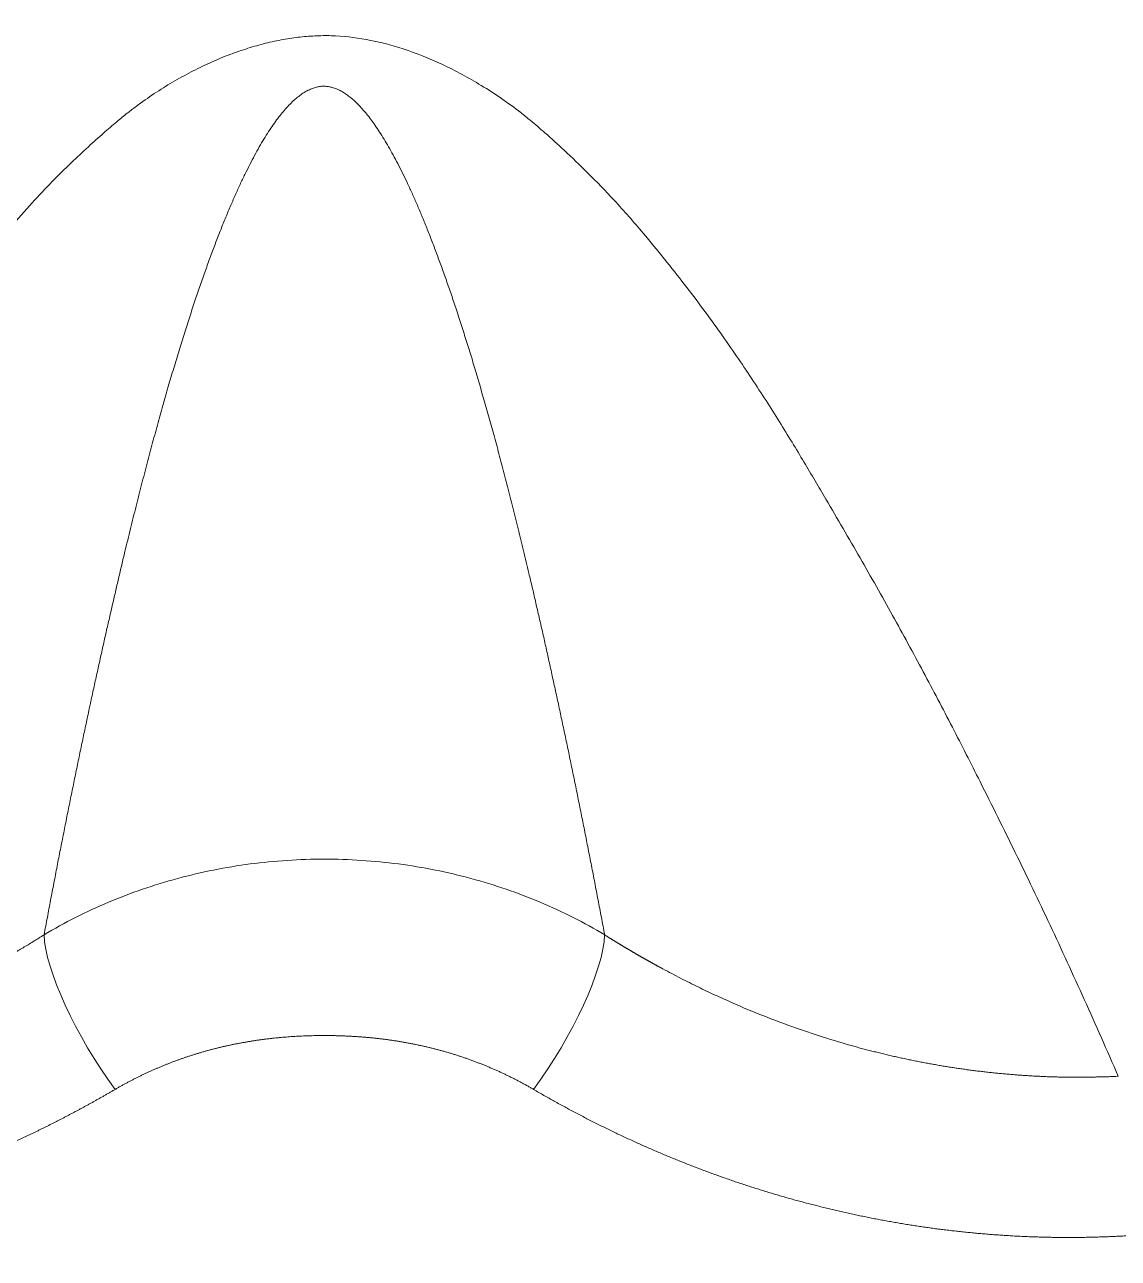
# Model space of a CAD drawing. Header units: millimetres. Extents: x 17284 to 19660, y -6011 to -2651.
# Drawn here: x 18047.9 to 18059.82, y -3508.15 to -3494.7 of the extents above; entities that cross this region are included whole.
import ezdxf

# ---------------------------------------------------------------- set-up
doc = ezdxf.new("R2010")
doc.units = ezdxf.units.MM

msp = doc.modelspace()

# ---------------------------------------------------------------- linework, layer by layer
at = {"linetype": 'Continuous', "lineweight": 13}
for centre, major_axis, ratio, start_param, end_param in [((18051.164, -3491.705, 0), (-57.254, 0), 0.422618, 0.000073, 3.141541), ((18048.942, -3505.681, 0), (0.761, -1.27), 0.26739, 3.584872, 5.061118), ((18053.386, -3505.681, 0), (-0.761, -1.27), 0.267389, 1.222067, 2.698313)]:
    msp.add_ellipse(centre, major_axis=major_axis, ratio=ratio, start_param=start_param, end_param=end_param, dxfattribs=at)
at = {"linetype": 'Continuous', "lineweight": 18}
for points, knots in [([(17993.934, -3491.62, 0), (17993.921, -3491.943, 0), (17993.926, -3492.784, 0), (17994.123, -3494.141, 0), (17994.526, -3495.678, 0), (17995.127, -3497.194, 0), (17995.921, -3498.688, 0), (17996.91, -3500.157, 0), (17998.094, -3501.598, 0), (17999.472, -3503.003, 0), (18001.039, -3504.366, 0), (18002.786, -3505.68, 0), (18004.704, -3506.938, 0), (18006.784, -3508.137, 0), (18009.016, -3509.271, 0), (18011.39, -3510.34, 0), (18013.898, -3511.34, 0), (18016.531, -3512.269, 0), (18019.28, -3513.126, 0), (18022.136, -3513.908, 0), (18025.089, -3514.614, 0), (18028.129, -3515.242, 0), (18031.246, -3515.79, 0), (18034.43, -3516.257, 0), (18037.67, -3516.642, 0), (18040.956, -3516.943, 0), (18044.276, -3517.16, 0), (18047.619, -3517.293, 0), (18050.974, -3517.34, 0), (18054.329, -3517.303, 0), (18057.674, -3517.18, 0), (18060.996, -3516.972, 0), (18064.284, -3516.68, 0), (18067.529, -3516.305, 0), (18070.717, -3515.848, 0), (18073.84, -3515.31, 0), (18076.886, -3514.692, 0), (18079.846, -3513.996, 0), (18082.709, -3513.224, 0), (18085.467, -3512.378, 0), (18088.109, -3511.459, 0), (18090.629, -3510.47, 0), (18093.016, -3509.412, 0), (18095.264, -3508.287, 0), (18097.364, -3507.096, 0), (18099.309, -3505.842, 0), (18101.09, -3504.526, 0), (18102.698, -3503.151, 0), (18104.124, -3501.721, 0), (18105.358, -3500.24, 0), (18106.391, -3498.718, 0), (18107.217, -3497.165, 0), (18107.832, -3495.592, 0), (18108.235, -3494.011, 0), (18108.395, -3492.711, 0), (18108.418, -3491.945, 0), (18108.418, -3491.705, 0)], [0, 0, 0, 0, 0.010809, 0.028256, 0.045745, 0.063412, 0.081356, 0.099627, 0.118222, 0.137091, 0.15616, 0.175349, 0.194596, 0.213851, 0.233083, 0.252282, 0.271444, 0.290568, 0.309658, 0.328716, 0.347746, 0.366753, 0.385739, 0.404708, 0.423664, 0.442608, 0.461544, 0.480475, 0.499402, 0.518328, 0.537255, 0.556185, 0.57512, 0.594063, 0.613017, 0.631983, 0.650966, 0.669968, 0.688993, 0.708045, 0.727129, 0.746247, 0.765406, 0.784606, 0.803851, 0.823136, 0.842454, 0.861777, 0.881057, 0.900228, 0.919205, 0.937901, 0.956254, 0.974254, 0.991954, 1, 1, 1, 1]), ([(18054.22, -3504.621, 0), (18054.214, -3504.589, 0), (18054.202, -3504.525, 0), (18054.184, -3504.429, 0), (18054.166, -3504.334, 0), (18054.148, -3504.24, 0), (18054.13, -3504.146, 0), (18054.112, -3504.052, 0), (18054.094, -3503.959, 0), (18054.076, -3503.866, 0), (18054.058, -3503.774, 0), (18054.04, -3503.682, 0), (18054.022, -3503.591, 0), (18054.004, -3503.5, 0), (18053.986, -3503.41, 0), (18053.968, -3503.32, 0), (18053.95, -3503.23, 0), (18053.932, -3503.141, 0), (18053.914, -3503.053, 0), (18053.896, -3502.965, 0), (18053.878, -3502.877, 0), (18053.86, -3502.79, 0), (18053.842, -3502.703, 0), (18053.824, -3502.616, 0), (18053.806, -3502.531, 0), (18053.788, -3502.445, 0), (18053.77, -3502.36, 0), (18053.752, -3502.276, 0), (18053.734, -3502.192, 0), (18053.716, -3502.108, 0), (18053.698, -3502.025, 0), (18053.68, -3501.942, 0), (18053.662, -3501.86, 0), (18053.644, -3501.778, 0), (18053.626, -3501.697, 0), (18053.608, -3501.616, 0), (18053.591, -3501.535, 0), (18053.573, -3501.455, 0), (18053.555, -3501.375, 0), (18053.537, -3501.296, 0), (18053.519, -3501.218, 0), (18053.501, -3501.139, 0), (18053.483, -3501.062, 0), (18053.465, -3500.984, 0), (18053.448, -3500.907, 0), (18053.43, -3500.831, 0), (18053.412, -3500.755, 0), (18053.381, -3500.623, 0), (18053.336, -3500.436, 0), (18053.278, -3500.197, 0), (18053.22, -3499.964, 0), (18053.162, -3499.737, 0), (18053.104, -3499.515, 0), (18053.047, -3499.3, 0), (18052.99, -3499.091, 0), (18052.933, -3498.887, 0), (18052.876, -3498.689, 0), (18052.82, -3498.497, 0), (18052.764, -3498.311, 0), (18052.708, -3498.131, 0), (18052.653, -3497.957, 0), (18052.597, -3497.788, 0), (18052.543, -3497.625, 0), (18052.488, -3497.468, 0), (18052.434, -3497.317, 0), (18052.38, -3497.172, 0), (18052.327, -3497.032, 0), (18052.274, -3496.898, 0), (18052.222, -3496.77, 0), (18052.169, -3496.647, 0), (18052.118, -3496.53, 0), (18052.066, -3496.419, 0), (18052.016, -3496.314, 0), (18051.965, -3496.214, 0), (18051.915, -3496.12, 0), (18051.865, -3496.031, 0), (18051.816, -3495.948, 0), (18051.768, -3495.871, 0), (18051.72, -3495.799, 0), (18051.672, -3495.733, 0), (18051.625, -3495.673, 0), (18051.578, -3495.618, 0), (18051.532, -3495.568, 0), (18051.486, -3495.524, 0), (18051.441, -3495.486, 0), (18051.396, -3495.453, 0), (18051.352, -3495.426, 0), (18051.308, -3495.404, 0), (18051.264, -3495.387, 0), (18051.221, -3495.376, 0), (18051.177, -3495.37, 0), (18051.133, -3495.37, 0), (18051.088, -3495.377, 0), (18051.043, -3495.389, 0), (18050.998, -3495.408, 0), (18050.952, -3495.432, 0), (18050.906, -3495.463, 0), (18050.859, -3495.5, 0), (18050.812, -3495.542, 0), (18050.764, -3495.591, 0), (18050.716, -3495.645, 0), (18050.667, -3495.706, 0), (18050.618, -3495.773, 0), (18050.568, -3495.846, 0), (18050.517, -3495.926, 0), (18050.466, -3496.011, 0), (18050.415, -3496.103, 0), (18050.363, -3496.2, 0), (18050.31, -3496.305, 0), (18050.257, -3496.415, 0), (18050.204, -3496.531, 0), (18050.15, -3496.654, 0), (18050.095, -3496.783, 0), (18050.04, -3496.918, 0), (18049.985, -3497.06, 0), (18049.929, -3497.208, 0), (18049.873, -3497.362, 0), (18049.817, -3497.523, 0), (18049.76, -3497.69, 0), (18049.702, -3497.863, 0), (18049.645, -3498.043, 0), (18049.587, -3498.229, 0), (18049.528, -3498.422, 0), (18049.469, -3498.621, 0), (18049.41, -3498.826, 0), (18049.351, -3499.038, 0), (18049.291, -3499.256, 0), (18049.231, -3499.481, 0), (18049.171, -3499.713, 0), (18049.111, -3499.95, 0), (18049.05, -3500.195, 0), (18048.998, -3500.408, 0), (18048.955, -3500.589, 0), (18048.92, -3500.735, 0), (18048.886, -3500.884, 0), (18048.851, -3501.034, 0), (18048.816, -3501.186, 0), (18048.781, -3501.34, 0), (18048.746, -3501.496, 0), (18048.711, -3501.653, 0), (18048.676, -3501.813, 0), (18048.64, -3501.974, 0), (18048.605, -3502.137, 0), (18048.57, -3502.303, 0), (18048.534, -3502.47, 0), (18048.499, -3502.639, 0), (18048.464, -3502.809, 0), (18048.428, -3502.982, 0), (18048.393, -3503.156, 0), (18048.357, -3503.333, 0), (18048.322, -3503.511, 0), (18048.286, -3503.691, 0), (18048.25, -3503.874, 0), (18048.215, -3504.058, 0), (18048.179, -3504.244, 0), (18048.144, -3504.431, 0), (18048.12, -3504.557, 0), (18048.108, -3504.621, 0)], [0, 0, 0, 0, 0.004967, 0.009912, 0.014835, 0.019738, 0.024618, 0.029477, 0.034315, 0.039131, 0.043925, 0.048698, 0.05345, 0.05818, 0.062889, 0.067576, 0.072241, 0.076885, 0.081508, 0.086109, 0.090688, 0.095246, 0.099783, 0.104298, 0.108791, 0.113263, 0.117713, 0.122142, 0.12655, 0.130936, 0.1353, 0.139643, 0.143965, 0.148265, 0.152543, 0.1568, 0.161036, 0.165249, 0.169442, 0.173613, 0.177762, 0.18189, 0.185997, 0.190082, 0.194145, 0.198187, 0.202208, 0.206207, 0.219184, 0.231863, 0.244245, 0.256328, 0.268114, 0.279602, 0.290792, 0.301685, 0.312281, 0.322579, 0.332581, 0.342285, 0.351692, 0.360803, 0.369617, 0.378134, 0.386356, 0.394281, 0.401911, 0.409246, 0.416286, 0.42303, 0.429481, 0.435638, 0.441502, 0.447073, 0.452353, 0.457341, 0.46204, 0.46645, 0.470573, 0.474411, 0.477967, 0.481242, 0.484241, 0.486969, 0.489432, 0.491639, 0.493602, 0.495339, 0.496875, 0.498247, 0.499504, 0.500713, 0.502026, 0.503473, 0.50511, 0.506976, 0.509098, 0.511494, 0.514176, 0.517154, 0.520434, 0.524021, 0.527919, 0.53213, 0.536657, 0.541501, 0.546665, 0.55215, 0.557955, 0.564084, 0.570535, 0.57731, 0.584409, 0.591833, 0.599583, 0.607658, 0.616058, 0.624785, 0.633839, 0.643219, 0.652926, 0.66296, 0.673321, 0.68401, 0.695026, 0.706369, 0.718041, 0.73004, 0.742368, 0.755023, 0.768007, 0.781319, 0.788983, 0.796738, 0.804583, 0.812518, 0.820543, 0.828659, 0.836865, 0.845161, 0.853547, 0.862023, 0.87059, 0.879247, 0.887994, 0.896832, 0.905759, 0.914777, 0.923885, 0.933084, 0.942372, 0.951751, 0.96122, 0.97078, 0.98043, 0.99017, 1, 1, 1, 1]), ([(18042.508, -3506.162, 0), (18042.518, -3506.162, 0), (18042.537, -3506.163, 0), (18042.566, -3506.165, 0), (18042.595, -3506.166, 0), (18042.624, -3506.167, 0), (18042.653, -3506.168, 0), (18042.682, -3506.169, 0), (18042.711, -3506.17, 0), (18042.741, -3506.171, 0), (18042.77, -3506.171, 0), (18042.799, -3506.172, 0), (18042.829, -3506.172, 0), (18042.858, -3506.173, 0), (18042.888, -3506.173, 0), (18042.917, -3506.173, 0), (18042.947, -3506.173, 0), (18042.976, -3506.173, 0), (18043.006, -3506.173, 0), (18043.036, -3506.173, 0), (18043.065, -3506.172, 0), (18043.095, -3506.172, 0), (18043.125, -3506.171, 0), (18043.155, -3506.171, 0), (18043.185, -3506.17, 0), (18043.215, -3506.169, 0), (18043.245, -3506.168, 0), (18043.275, -3506.167, 0), (18043.305, -3506.166, 0), (18043.335, -3506.165, 0), (18043.365, -3506.163, 0), (18043.396, -3506.162, 0), (18043.426, -3506.16, 0), (18043.456, -3506.158, 0), (18043.486, -3506.157, 0), (18043.517, -3506.155, 0), (18043.547, -3506.153, 0), (18043.577, -3506.151, 0), (18043.608, -3506.148, 0), (18043.638, -3506.146, 0), (18043.669, -3506.144, 0), (18043.699, -3506.141, 0), (18043.73, -3506.138, 0), (18043.761, -3506.136, 0), (18043.791, -3506.133, 0), (18043.822, -3506.13, 0), (18043.852, -3506.127, 0), (18043.883, -3506.124, 0), (18043.914, -3506.12, 0), (18043.945, -3506.117, 0), (18043.975, -3506.113, 0), (18044.006, -3506.11, 0), (18044.037, -3506.106, 0), (18044.068, -3506.102, 0), (18044.099, -3506.098, 0), (18044.129, -3506.094, 0), (18044.16, -3506.09, 0), (18044.191, -3506.086, 0), (18044.222, -3506.081, 0), (18044.253, -3506.077, 0), (18044.284, -3506.072, 0), (18044.315, -3506.067, 0), (18044.346, -3506.063, 0), (18044.377, -3506.058, 0), (18044.408, -3506.053, 0), (18044.439, -3506.047, 0), (18044.47, -3506.042, 0), (18044.501, -3506.037, 0), (18044.532, -3506.031, 0), (18044.563, -3506.026, 0), (18044.595, -3506.02, 0), (18044.626, -3506.014, 0), (18044.657, -3506.008, 0), (18044.688, -3506.002, 0), (18044.719, -3505.996, 0), (18044.75, -3505.99, 0), (18044.781, -3505.983, 0), (18044.812, -3505.977, 0), (18044.844, -3505.97, 0), (18044.875, -3505.963, 0), (18044.906, -3505.957, 0), (18044.937, -3505.95, 0), (18044.968, -3505.943, 0), (18044.999, -3505.935, 0), (18045.03, -3505.928, 0), (18045.062, -3505.921, 0), (18045.093, -3505.913, 0), (18045.124, -3505.906, 0), (18045.155, -3505.898, 0), (18045.186, -3505.89, 0), (18045.217, -3505.882, 0), (18045.248, -3505.874, 0), (18045.28, -3505.866, 0), (18045.311, -3505.857, 0), (18045.342, -3505.849, 0), (18045.373, -3505.841, 0), (18045.404, -3505.832, 0), (18045.439, -3505.822, 0), (18045.479, -3505.811, 0), (18045.524, -3505.798, 0), (18045.568, -3505.784, 0), (18045.613, -3505.771, 0), (18045.659, -3505.757, 0), (18045.704, -3505.743, 0), (18045.75, -3505.728, 0), (18045.797, -3505.713, 0), (18045.843, -3505.698, 0), (18045.89, -3505.682, 0), (18045.937, -3505.666, 0), (18045.985, -3505.649, 0), (18046.033, -3505.632, 0), (18046.081, -3505.615, 0), (18046.129, -3505.598, 0), (18046.178, -3505.58, 0), (18046.227, -3505.561, 0), (18046.276, -3505.542, 0), (18046.325, -3505.523, 0), (18046.375, -3505.504, 0), (18046.425, -3505.484, 0), (18046.475, -3505.463, 0), (18046.526, -3505.443, 0), (18046.576, -3505.421, 0), (18046.627, -3505.4, 0), (18046.678, -3505.378, 0), (18046.729, -3505.355, 0), (18046.781, -3505.332, 0), (18046.832, -3505.309, 0), (18046.884, -3505.286, 0), (18046.936, -3505.261, 0), (18046.988, -3505.237, 0), (18047.041, -3505.212, 0), (18047.093, -3505.187, 0), (18047.146, -3505.161, 0), (18047.198, -3505.135, 0), (18047.251, -3505.108, 0), (18047.304, -3505.081, 0), (18047.357, -3505.053, 0), (18047.411, -3505.025, 0), (18047.464, -3504.997, 0), (18047.517, -3504.968, 0), (18047.571, -3504.939, 0), (18047.624, -3504.909, 0), (18047.678, -3504.879, 0), (18047.732, -3504.848, 0), (18047.785, -3504.817, 0), (18047.839, -3504.785, 0), (18047.893, -3504.753, 0), (18047.947, -3504.721, 0), (18048.001, -3504.688, 0), (18048.054, -3504.654, 0), (18048.09, -3504.632, 0), (18048.108, -3504.621, 0)], [0, 0, 0, 0, 0.004861, 0.009731, 0.014609, 0.019496, 0.024391, 0.029294, 0.034206, 0.039126, 0.044054, 0.04899, 0.053934, 0.058887, 0.063847, 0.068816, 0.073793, 0.078777, 0.08377, 0.08877, 0.093778, 0.098795, 0.103818, 0.10885, 0.113889, 0.118936, 0.123991, 0.129053, 0.134123, 0.1392, 0.144285, 0.149377, 0.154476, 0.159583, 0.164697, 0.169819, 0.174947, 0.180083, 0.185225, 0.190375, 0.195532, 0.200696, 0.205866, 0.211044, 0.216228, 0.22142, 0.226617, 0.231822, 0.237033, 0.242251, 0.247475, 0.252706, 0.257943, 0.263187, 0.268437, 0.273693, 0.278956, 0.284225, 0.2895, 0.29478, 0.300067, 0.30536, 0.310659, 0.315964, 0.321275, 0.326591, 0.331913, 0.337241, 0.342574, 0.347913, 0.353257, 0.358607, 0.363962, 0.369323, 0.374689, 0.38006, 0.385436, 0.390817, 0.396204, 0.401595, 0.406992, 0.412393, 0.417799, 0.42321, 0.428625, 0.434046, 0.43947, 0.4449, 0.450334, 0.455772, 0.461215, 0.466662, 0.472113, 0.477569, 0.483028, 0.488492, 0.49396, 0.499431, 0.507183, 0.515008, 0.522906, 0.530878, 0.538921, 0.547037, 0.555224, 0.563482, 0.571812, 0.580211, 0.58868, 0.597218, 0.605825, 0.614501, 0.623244, 0.632055, 0.640933, 0.649877, 0.658886, 0.667961, 0.677101, 0.686305, 0.695572, 0.704902, 0.714295, 0.723749, 0.733265, 0.742841, 0.752477, 0.762173, 0.771927, 0.78174, 0.79161, 0.801536, 0.811519, 0.821557, 0.83165, 0.841797, 0.851997, 0.86225, 0.872555, 0.882911, 0.893318, 0.903774, 0.91428, 0.924833, 0.935435, 0.946083, 0.956777, 0.967517, 0.978301, 0.989129, 1, 1, 1, 1]), ([(18054.22, -3504.621, 0), (18054.22, -3504.621, 0), (18054.22, -3504.621, 0), (18054.221, -3504.621, 0), (18054.221, -3504.621, 0), (18054.221, -3504.621, 0), (18054.221, -3504.622, 0), (18054.222, -3504.622, 0), (18054.222, -3504.622, 0), (18054.223, -3504.623, 0), (18054.223, -3504.623, 0), (18054.224, -3504.624, 0), (18054.225, -3504.624, 0), (18054.226, -3504.625, 0), (18054.226, -3504.625, 0), (18054.227, -3504.626, 0), (18054.228, -3504.626, 0), (18054.229, -3504.627, 0), (18054.231, -3504.628, 0), (18054.232, -3504.629, 0), (18054.233, -3504.629, 0), (18054.234, -3504.63, 0), (18054.236, -3504.631, 0), (18054.237, -3504.632, 0), (18054.239, -3504.633, 0), (18054.24, -3504.634, 0), (18054.242, -3504.635, 0), (18054.244, -3504.636, 0), (18054.246, -3504.638, 0), (18054.248, -3504.639, 0), (18054.249, -3504.64, 0), (18054.251, -3504.641, 0), (18054.254, -3504.643, 0), (18054.256, -3504.644, 0), (18054.258, -3504.645, 0), (18054.26, -3504.647, 0), (18054.263, -3504.648, 0), (18054.265, -3504.65, 0), (18054.267, -3504.651, 0), (18054.27, -3504.653, 0), (18054.273, -3504.655, 0), (18054.275, -3504.656, 0), (18054.278, -3504.658, 0), (18054.281, -3504.66, 0), (18054.284, -3504.662, 0), (18054.287, -3504.663, 0), (18054.29, -3504.665, 0), (18054.293, -3504.667, 0), (18054.296, -3504.669, 0), (18054.299, -3504.671, 0), (18054.303, -3504.673, 0), (18054.306, -3504.675, 0), (18054.309, -3504.677, 0), (18054.313, -3504.68, 0), (18054.316, -3504.682, 0), (18054.32, -3504.684, 0), (18054.324, -3504.686, 0), (18054.328, -3504.689, 0), (18054.331, -3504.691, 0), (18054.335, -3504.693, 0), (18054.339, -3504.696, 0), (18054.343, -3504.698, 0), (18054.348, -3504.701, 0), (18054.352, -3504.704, 0), (18054.356, -3504.706, 0), (18054.36, -3504.709, 0), (18054.365, -3504.711, 0), (18054.369, -3504.714, 0), (18054.374, -3504.717, 0), (18054.378, -3504.72, 0), (18054.383, -3504.723, 0), (18054.388, -3504.725, 0), (18054.393, -3504.728, 0), (18054.398, -3504.731, 0), (18054.403, -3504.734, 0), (18054.408, -3504.737, 0), (18054.413, -3504.74, 0), (18054.418, -3504.744, 0), (18054.423, -3504.747, 0), (18054.429, -3504.75, 0), (18054.434, -3504.753, 0), (18054.439, -3504.756, 0), (18054.445, -3504.76, 0), (18054.451, -3504.763, 0), (18054.456, -3504.766, 0), (18054.462, -3504.77, 0), (18054.468, -3504.773, 0), (18054.474, -3504.777, 0), (18054.48, -3504.78, 0), (18054.486, -3504.784, 0), (18054.492, -3504.788, 0), (18054.498, -3504.791, 0), (18054.505, -3504.795, 0), (18054.511, -3504.799, 0), (18054.517, -3504.802, 0), (18054.524, -3504.806, 0), (18054.53, -3504.81, 0), (18054.537, -3504.814, 0), (18054.544, -3504.818, 0), (18054.551, -3504.822, 0), (18054.557, -3504.826, 0), (18054.564, -3504.83, 0), (18054.571, -3504.834, 0), (18054.578, -3504.838, 0), (18054.586, -3504.842, 0), (18054.593, -3504.846, 0), (18054.6, -3504.85, 0), (18054.608, -3504.855, 0), (18054.615, -3504.859, 0), (18054.623, -3504.863, 0), (18054.63, -3504.868, 0), (18054.638, -3504.872, 0), (18054.646, -3504.876, 0), (18054.654, -3504.881, 0), (18054.662, -3504.885, 0), (18054.67, -3504.89, 0), (18054.678, -3504.894, 0), (18054.686, -3504.899, 0), (18054.694, -3504.904, 0), (18054.702, -3504.908, 0), (18054.711, -3504.913, 0), (18054.719, -3504.918, 0), (18054.728, -3504.923, 0), (18054.736, -3504.927, 0), (18054.745, -3504.932, 0), (18054.754, -3504.937, 0), (18054.763, -3504.942, 0), (18054.772, -3504.947, 0), (18054.781, -3504.952, 0), (18054.79, -3504.957, 0), (18054.799, -3504.962, 0), (18054.808, -3504.967, 0), (18054.818, -3504.972, 0), (18054.827, -3504.977, 0), (18054.837, -3504.982, 0), (18054.846, -3504.988, 0), (18054.885, -3505.008, 0), (18054.952, -3505.044, 0), (18055.048, -3505.094, 0), (18055.143, -3505.142, 0), (18055.237, -3505.189, 0), (18055.33, -3505.234, 0), (18055.423, -3505.277, 0), (18055.601, -3505.358, 0), (18055.863, -3505.471, 0), (18056.212, -3505.605, 0), (18056.554, -3505.723, 0), (18056.8, -3505.797, 0), (18056.949, -3505.839, 0), (18057.006, -3505.855, 0), (18057.062, -3505.87, 0), (18057.118, -3505.884, 0), (18057.175, -3505.898, 0), (18057.231, -3505.912, 0), (18057.287, -3505.926, 0), (18057.344, -3505.939, 0), (18057.4, -3505.952, 0), (18057.457, -3505.964, 0), (18057.513, -3505.976, 0), (18057.569, -3505.988, 0), (18057.626, -3505.999, 0), (18057.682, -3506.01, 0), (18057.738, -3506.021, 0), (18057.795, -3506.031, 0), (18057.851, -3506.041, 0), (18057.907, -3506.051, 0), (18057.963, -3506.06, 0), (18058.019, -3506.069, 0), (18058.075, -3506.077, 0), (18058.132, -3506.085, 0), (18058.187, -3506.093, 0), (18058.243, -3506.1, 0), (18058.299, -3506.107, 0), (18058.355, -3506.114, 0), (18058.411, -3506.12, 0), (18058.466, -3506.126, 0), (18058.522, -3506.131, 0), (18058.577, -3506.137, 0), (18058.633, -3506.141, 0), (18058.688, -3506.146, 0), (18058.743, -3506.15, 0), (18058.798, -3506.154, 0), (18058.853, -3506.157, 0), (18058.908, -3506.161, 0), (18058.963, -3506.163, 0), (18059.017, -3506.166, 0), (18059.072, -3506.168, 0), (18059.126, -3506.17, 0), (18059.18, -3506.171, 0), (18059.235, -3506.172, 0), (18059.288, -3506.173, 0), (18059.342, -3506.173, 0), (18059.396, -3506.173, 0), (18059.45, -3506.173, 0), (18059.503, -3506.172, 0), (18059.556, -3506.171, 0), (18059.609, -3506.17, 0), (18059.662, -3506.169, 0), (18059.715, -3506.167, 0), (18059.768, -3506.165, 0), (18059.802, -3506.163, 0), (18059.82, -3506.162, 0)], [0, 0, 0, 0, 0.000019, 0.00005, 0.000094, 0.00015, 0.000219, 0.000302, 0.000398, 0.000508, 0.000631, 0.000767, 0.000917, 0.00108, 0.001256, 0.001446, 0.00165, 0.001867, 0.002097, 0.002341, 0.002598, 0.002869, 0.003153, 0.003451, 0.003762, 0.004087, 0.004425, 0.004777, 0.005142, 0.005521, 0.005913, 0.006319, 0.006738, 0.007171, 0.007618, 0.008078, 0.008551, 0.009038, 0.009539, 0.010053, 0.010581, 0.011122, 0.011677, 0.012245, 0.012827, 0.013423, 0.014032, 0.014655, 0.015292, 0.015942, 0.016606, 0.017283, 0.017974, 0.018679, 0.019397, 0.020129, 0.020875, 0.021634, 0.022407, 0.023194, 0.023995, 0.024809, 0.025637, 0.026478, 0.027334, 0.028203, 0.029086, 0.029983, 0.030893, 0.031817, 0.032756, 0.033707, 0.034673, 0.035653, 0.036646, 0.037653, 0.038674, 0.039709, 0.040758, 0.041821, 0.042898, 0.043988, 0.045093, 0.046211, 0.047344, 0.04849, 0.04965, 0.050824, 0.052013, 0.053215, 0.054431, 0.055662, 0.056906, 0.058165, 0.059437, 0.060724, 0.062024, 0.063339, 0.064668, 0.066011, 0.067368, 0.06874, 0.070125, 0.071525, 0.072939, 0.074367, 0.07581, 0.077266, 0.078737, 0.080222, 0.081722, 0.083236, 0.084764, 0.086306, 0.087863, 0.089434, 0.09102, 0.09262, 0.094234, 0.095863, 0.097506, 0.099164, 0.100836, 0.102522, 0.104224, 0.105939, 0.10767, 0.109414, 0.111174, 0.112948, 0.114736, 0.116539, 0.118357, 0.12019, 0.122037, 0.123899, 0.125776, 0.144423, 0.162829, 0.180989, 0.198897, 0.21655, 0.233943, 0.25107, 0.316379, 0.379827, 0.441273, 0.500585, 0.510485, 0.520373, 0.530247, 0.540107, 0.549954, 0.559786, 0.569604, 0.579406, 0.589193, 0.598965, 0.608721, 0.61846, 0.628183, 0.637889, 0.647578, 0.657249, 0.666902, 0.676537, 0.686153, 0.69575, 0.705328, 0.714887, 0.724426, 0.733945, 0.743443, 0.752921, 0.762378, 0.771813, 0.781227, 0.790619, 0.799989, 0.809336, 0.818661, 0.827963, 0.837242, 0.846497, 0.855728, 0.864935, 0.874118, 0.883277, 0.89241, 0.901519, 0.910603, 0.919661, 0.928693, 0.937699, 0.94668, 0.955633, 0.964561, 0.973461, 0.982335, 0.991181, 1, 1, 1, 1])]:
    msp.add_open_spline(points, degree=3, knots=knots, dxfattribs=at)
at = {"linetype": 'Continuous', "lineweight": 13}
for points, knots in [([(18042.508, -3506.162, 0), (18042.607, -3505.936, 0), (18042.804, -3505.489, 0), (18043.104, -3504.829, 0), (18043.407, -3504.183, 0), (18043.715, -3503.549, 0), (18044.179, -3502.621, 0), (18044.828, -3501.367, 0), (18045.494, -3500.209, 0), (18045.971, -3499.406, 0), (18046.238, -3498.967, 0), (18046.542, -3498.495, 0), (18046.89, -3497.99, 0), (18047.291, -3497.453, 0), (18047.659, -3497, 0), (18047.968, -3496.649, 0), (18048.188, -3496.417, 0), (18048.394, -3496.213, 0), (18048.581, -3496.037, 0), (18048.748, -3495.888, 0), (18048.891, -3495.765, 0), (18049.009, -3495.668, 0), (18049.143, -3495.565, 0), (18049.305, -3495.452, 0), (18049.504, -3495.327, 0), (18049.705, -3495.215, 0), (18049.905, -3495.118, 0), (18050.103, -3495.034, 0), (18050.301, -3494.964, 0), (18050.495, -3494.907, 0), (18050.687, -3494.864, 0), (18050.875, -3494.835, 0), (18051.058, -3494.819, 0), (18051.309, -3494.816, 0), (18051.641, -3494.854, 0), (18052.05, -3494.962, 0), (18052.472, -3495.133, 0), (18052.9, -3495.367, 0), (18053.21, -3495.58, 0), (18053.43, -3495.758, 0), (18053.589, -3495.894, 0), (18053.798, -3496.084, 0), (18054.052, -3496.329, 0), (18054.342, -3496.628, 0), (18054.619, -3496.943, 0), (18054.87, -3497.25, 0), (18055.087, -3497.525, 0), (18055.29, -3497.794, 0), (18055.48, -3498.055, 0), (18055.657, -3498.309, 0), (18055.823, -3498.556, 0), (18055.978, -3498.794, 0), (18056.124, -3499.025, 0), (18056.261, -3499.248, 0), (18056.391, -3499.463, 0), (18056.513, -3499.669, 0), (18056.718, -3500.016, 0), (18057.002, -3500.503, 0), (18057.356, -3501.131, 0), (18057.692, -3501.747, 0), (18058.009, -3502.351, 0), (18058.343, -3503.008, 0), (18058.7, -3503.726, 0), (18059.08, -3504.517, 0), (18059.453, -3505.33, 0), (18059.697, -3505.882, 0), (18059.82, -3506.162, 0)], [0, 0, 0, 0, 0.025911, 0.051277, 0.076256, 0.100961, 0.125466, 0.185802, 0.250899, 0.267638, 0.285966, 0.305942, 0.327622, 0.35107, 0.376352, 0.388241, 0.399022, 0.408667, 0.417151, 0.424449, 0.430543, 0.435415, 0.43905, 0.446508, 0.453567, 0.460237, 0.46653, 0.472461, 0.478048, 0.483313, 0.488286, 0.493001, 0.497499, 0.501829, 0.511274, 0.522003, 0.534327, 0.548431, 0.564426, 0.568693, 0.575473, 0.584727, 0.5964, 0.610428, 0.626735, 0.639377, 0.651582, 0.663355, 0.674706, 0.685641, 0.696168, 0.706293, 0.716023, 0.725365, 0.734326, 0.742911, 0.751129, 0.777477, 0.803061, 0.827904, 0.852046, 0.875547, 0.905917, 0.936654, 0.967927, 1, 1, 1, 1]), ([(18053.445, -3506.306, 0), (18053.44, -3506.303, 0), (18053.428, -3506.296, 0), (18053.411, -3506.286, 0), (18053.394, -3506.277, 0), (18053.377, -3506.267, 0), (18053.36, -3506.257, 0), (18053.343, -3506.248, 0), (18053.326, -3506.239, 0), (18053.308, -3506.229, 0), (18053.291, -3506.22, 0), (18053.274, -3506.211, 0), (18053.256, -3506.202, 0), (18053.239, -3506.193, 0), (18053.221, -3506.184, 0), (18053.204, -3506.175, 0), (18053.186, -3506.167, 0), (18053.169, -3506.158, 0), (18053.151, -3506.15, 0), (18053.134, -3506.141, 0), (18053.116, -3506.133, 0), (18053.098, -3506.125, 0), (18053.081, -3506.116, 0), (18053.063, -3506.108, 0), (18053.045, -3506.1, 0), (18053.027, -3506.092, 0), (18053.009, -3506.084, 0), (18052.991, -3506.077, 0), (18052.973, -3506.069, 0), (18052.955, -3506.061, 0), (18052.937, -3506.054, 0), (18052.919, -3506.046, 0), (18052.901, -3506.039, 0), (18052.883, -3506.032, 0), (18052.865, -3506.025, 0), (18052.847, -3506.018, 0), (18052.828, -3506.011, 0), (18052.81, -3506.004, 0), (18052.792, -3505.997, 0), (18052.773, -3505.99, 0), (18052.755, -3505.983, 0), (18052.737, -3505.977, 0), (18052.718, -3505.97, 0), (18052.7, -3505.964, 0), (18052.681, -3505.957, 0), (18052.663, -3505.951, 0), (18052.644, -3505.945, 0), (18052.625, -3505.939, 0), (18052.607, -3505.933, 0), (18052.588, -3505.927, 0), (18052.569, -3505.921, 0), (18052.55, -3505.915, 0), (18052.531, -3505.91, 0), (18052.513, -3505.904, 0), (18052.494, -3505.899, 0), (18052.475, -3505.893, 0), (18052.456, -3505.888, 0), (18052.437, -3505.883, 0), (18052.418, -3505.877, 0), (18052.399, -3505.872, 0), (18052.379, -3505.867, 0), (18052.36, -3505.862, 0), (18052.341, -3505.858, 0), (18052.322, -3505.853, 0), (18052.302, -3505.848, 0), (18052.283, -3505.843, 0), (18052.264, -3505.839, 0), (18052.244, -3505.835, 0), (18052.225, -3505.83, 0), (18052.206, -3505.826, 0), (18052.186, -3505.822, 0), (18052.166, -3505.818, 0), (18052.147, -3505.814, 0), (18052.127, -3505.81, 0), (18052.108, -3505.806, 0), (18052.088, -3505.802, 0), (18052.068, -3505.798, 0), (18052.048, -3505.795, 0), (18052.029, -3505.791, 0), (18052.009, -3505.788, 0), (18051.989, -3505.785, 0), (18051.969, -3505.781, 0), (18051.949, -3505.778, 0), (18051.929, -3505.775, 0), (18051.909, -3505.772, 0), (18051.889, -3505.769, 0), (18051.869, -3505.766, 0), (18051.849, -3505.763, 0), (18051.829, -3505.761, 0), (18051.808, -3505.758, 0), (18051.788, -3505.756, 0), (18051.768, -3505.753, 0), (18051.748, -3505.751, 0), (18051.727, -3505.749, 0), (18051.707, -3505.746, 0), (18051.686, -3505.744, 0), (18051.666, -3505.742, 0), (18051.645, -3505.74, 0), (18051.625, -3505.739, 0), (18051.604, -3505.737, 0), (18051.584, -3505.735, 0), (18051.563, -3505.733, 0), (18051.542, -3505.732, 0), (18051.522, -3505.73, 0), (18051.501, -3505.729, 0), (18051.48, -3505.728, 0), (18051.459, -3505.727, 0), (18051.439, -3505.726, 0), (18051.418, -3505.725, 0), (18051.397, -3505.724, 0), (18051.376, -3505.723, 0), (18051.355, -3505.722, 0), (18051.334, -3505.721, 0), (18051.313, -3505.721, 0), (18051.291, -3505.72, 0), (18051.27, -3505.72, 0), (18051.249, -3505.719, 0), (18051.228, -3505.719, 0), (18051.207, -3505.719, 0), (18051.185, -3505.719, 0), (18051.158, -3505.719, 0), (18051.126, -3505.719, 0), (18051.087, -3505.719, 0), (18051.049, -3505.72, 0), (18051.011, -3505.721, 0), (18050.973, -3505.722, 0), (18050.935, -3505.723, 0), (18050.897, -3505.725, 0), (18050.86, -3505.727, 0), (18050.822, -3505.729, 0), (18050.785, -3505.732, 0), (18050.748, -3505.735, 0), (18050.71, -3505.738, 0), (18050.673, -3505.741, 0), (18050.636, -3505.745, 0), (18050.6, -3505.749, 0), (18050.563, -3505.753, 0), (18050.526, -3505.757, 0), (18050.49, -3505.762, 0), (18050.454, -3505.767, 0), (18050.418, -3505.772, 0), (18050.381, -3505.778, 0), (18050.346, -3505.783, 0), (18050.31, -3505.79, 0), (18050.274, -3505.796, 0), (18050.238, -3505.802, 0), (18050.203, -3505.809, 0), (18050.168, -3505.816, 0), (18050.132, -3505.824, 0), (18050.097, -3505.831, 0), (18050.062, -3505.839, 0), (18050.027, -3505.848, 0), (18049.993, -3505.856, 0), (18049.958, -3505.865, 0), (18049.924, -3505.874, 0), (18049.889, -3505.883, 0), (18049.855, -3505.893, 0), (18049.821, -3505.903, 0), (18049.787, -3505.913, 0), (18049.753, -3505.923, 0), (18049.719, -3505.934, 0), (18049.685, -3505.945, 0), (18049.652, -3505.956, 0), (18049.618, -3505.967, 0), (18049.585, -3505.979, 0), (18049.552, -3505.991, 0), (18049.519, -3506.003, 0), (18049.486, -3506.016, 0), (18049.453, -3506.029, 0), (18049.42, -3506.042, 0), (18049.388, -3506.055, 0), (18049.355, -3506.069, 0), (18049.323, -3506.083, 0), (18049.291, -3506.097, 0), (18049.259, -3506.111, 0), (18049.227, -3506.126, 0), (18049.195, -3506.141, 0), (18049.163, -3506.156, 0), (18049.131, -3506.172, 0), (18049.1, -3506.188, 0), (18049.068, -3506.204, 0), (18049.037, -3506.22, 0), (18049.006, -3506.237, 0), (18048.975, -3506.253, 0), (18048.944, -3506.271, 0), (18048.913, -3506.288, 0), (18048.893, -3506.3, 0), (18048.883, -3506.306, 0)], [0, 0, 0, 0, 0.004219, 0.008435, 0.012645, 0.016852, 0.021055, 0.025253, 0.029448, 0.033639, 0.037826, 0.04201, 0.04619, 0.050367, 0.054541, 0.058712, 0.062879, 0.067044, 0.071206, 0.075365, 0.079521, 0.083675, 0.087826, 0.091976, 0.096123, 0.100267, 0.10441, 0.108551, 0.11269, 0.116828, 0.120964, 0.125098, 0.129231, 0.133363, 0.137494, 0.141623, 0.145752, 0.14988, 0.154007, 0.158134, 0.16226, 0.166385, 0.170511, 0.174636, 0.178761, 0.182886, 0.187011, 0.191137, 0.195263, 0.199389, 0.203516, 0.207643, 0.211772, 0.215901, 0.220031, 0.224162, 0.228295, 0.232428, 0.236564, 0.2407, 0.244839, 0.248979, 0.25312, 0.257264, 0.26141, 0.265558, 0.269709, 0.273861, 0.278016, 0.282174, 0.286334, 0.290498, 0.294664, 0.298833, 0.303005, 0.30718, 0.311359, 0.315541, 0.319727, 0.323916, 0.328109, 0.332305, 0.336506, 0.34071, 0.344919, 0.349132, 0.353349, 0.357571, 0.361797, 0.366028, 0.370264, 0.374504, 0.378749, 0.383, 0.387255, 0.391516, 0.395782, 0.400053, 0.40433, 0.408612, 0.4129, 0.417194, 0.421494, 0.4258, 0.430112, 0.43443, 0.438754, 0.443084, 0.447421, 0.451765, 0.456115, 0.460472, 0.464836, 0.469206, 0.473584, 0.477969, 0.48236, 0.486759, 0.491166, 0.49558, 0.500001, 0.507968, 0.515911, 0.523831, 0.531727, 0.5396, 0.547452, 0.555281, 0.56309, 0.570878, 0.578646, 0.586395, 0.594125, 0.601836, 0.60953, 0.617206, 0.624866, 0.63251, 0.640138, 0.647752, 0.655351, 0.662936, 0.670508, 0.678068, 0.685616, 0.693153, 0.700678, 0.708194, 0.7157, 0.723197, 0.730686, 0.738167, 0.745641, 0.753109, 0.760571, 0.768027, 0.775479, 0.782927, 0.790372, 0.797814, 0.805254, 0.812692, 0.82013, 0.827567, 0.835005, 0.842444, 0.849884, 0.857327, 0.864773, 0.872222, 0.879675, 0.887134, 0.894597, 0.902067, 0.909543, 0.917027, 0.924518, 0.932018, 0.939527, 0.947046, 0.954575, 0.962115, 0.969667, 0.97723, 0.984807, 0.992396, 1, 1, 1, 1]), ([(18048.883, -3506.306, 0), (18048.872, -3506.312, 0), (18048.852, -3506.324, 0), (18048.821, -3506.342, 0), (18048.79, -3506.359, 0), (18048.759, -3506.377, 0), (18048.728, -3506.395, 0), (18048.697, -3506.412, 0), (18048.666, -3506.43, 0), (18048.635, -3506.447, 0), (18048.604, -3506.464, 0), (18048.573, -3506.481, 0), (18048.542, -3506.498, 0), (18048.511, -3506.515, 0), (18048.48, -3506.532, 0), (18048.449, -3506.548, 0), (18048.417, -3506.565, 0), (18048.386, -3506.581, 0), (18048.355, -3506.598, 0), (18048.324, -3506.614, 0), (18048.293, -3506.63, 0), (18048.261, -3506.646, 0), (18048.23, -3506.662, 0), (18048.199, -3506.678, 0), (18048.168, -3506.694, 0), (18048.136, -3506.709, 0), (18048.105, -3506.725, 0), (18048.074, -3506.74, 0), (18048.042, -3506.756, 0), (18048.011, -3506.771, 0), (18047.98, -3506.786, 0), (18047.948, -3506.801, 0), (18047.917, -3506.816, 0), (18047.885, -3506.831, 0), (18047.854, -3506.846, 0), (18047.822, -3506.861, 0), (18047.791, -3506.875, 0), (18047.759, -3506.89, 0), (18047.728, -3506.904, 0), (18047.696, -3506.918, 0), (18047.664, -3506.932, 0), (18047.633, -3506.947, 0), (18047.601, -3506.96, 0), (18047.57, -3506.974, 0), (18047.538, -3506.988, 0), (18047.506, -3507.002, 0), (18047.475, -3507.015, 0), (18047.443, -3507.029, 0), (18047.411, -3507.042, 0), (18047.379, -3507.055, 0), (18047.348, -3507.069, 0), (18047.316, -3507.082, 0), (18047.284, -3507.095, 0), (18047.252, -3507.108, 0), (18047.22, -3507.12, 0), (18047.188, -3507.133, 0), (18047.157, -3507.145, 0), (18047.125, -3507.158, 0), (18047.093, -3507.17, 0), (18047.061, -3507.183, 0), (18047.029, -3507.195, 0), (18046.997, -3507.207, 0), (18046.965, -3507.219, 0), (18046.933, -3507.231, 0), (18046.901, -3507.242, 0), (18046.869, -3507.254, 0), (18046.837, -3507.266, 0), (18046.805, -3507.277, 0), (18046.773, -3507.288, 0), (18046.74, -3507.3, 0), (18046.708, -3507.311, 0), (18046.676, -3507.322, 0), (18046.644, -3507.333, 0), (18046.612, -3507.344, 0), (18046.58, -3507.354, 0), (18046.547, -3507.365, 0), (18046.515, -3507.376, 0), (18046.483, -3507.386, 0), (18046.451, -3507.396, 0), (18046.418, -3507.407, 0), (18046.386, -3507.417, 0), (18046.354, -3507.427, 0), (18046.321, -3507.437, 0), (18046.289, -3507.447, 0), (18046.256, -3507.456, 0), (18046.224, -3507.466, 0), (18046.192, -3507.476, 0), (18046.159, -3507.485, 0), (18046.127, -3507.494, 0), (18046.094, -3507.504, 0), (18046.062, -3507.513, 0), (18046.029, -3507.522, 0), (18045.997, -3507.531, 0), (18045.964, -3507.54, 0), (18045.932, -3507.548, 0), (18045.899, -3507.557, 0), (18045.866, -3507.566, 0), (18045.834, -3507.574, 0), (18045.801, -3507.582, 0), (18045.768, -3507.591, 0), (18045.736, -3507.599, 0), (18045.703, -3507.607, 0), (18045.67, -3507.615, 0), (18045.638, -3507.622, 0), (18045.605, -3507.63, 0), (18045.572, -3507.638, 0), (18045.539, -3507.645, 0), (18045.507, -3507.653, 0), (18045.474, -3507.66, 0), (18045.441, -3507.667, 0), (18045.408, -3507.674, 0), (18045.375, -3507.681, 0), (18045.342, -3507.688, 0), (18045.309, -3507.695, 0), (18045.276, -3507.702, 0), (18045.244, -3507.709, 0), (18045.211, -3507.715, 0), (18045.178, -3507.721, 0), (18045.145, -3507.728, 0), (18045.112, -3507.734, 0), (18045.079, -3507.74, 0), (18045.046, -3507.746, 0), (18045.012, -3507.752, 0), (18044.979, -3507.758, 0), (18044.946, -3507.764, 0), (18044.913, -3507.769, 0), (18044.88, -3507.775, 0), (18044.847, -3507.78, 0), (18044.814, -3507.785, 0), (18044.781, -3507.791, 0), (18044.747, -3507.796, 0), (18044.714, -3507.801, 0), (18044.681, -3507.806, 0), (18044.648, -3507.81, 0), (18044.614, -3507.815, 0), (18044.581, -3507.82, 0), (18044.548, -3507.824, 0), (18044.514, -3507.829, 0), (18044.481, -3507.833, 0), (18044.448, -3507.837, 0), (18044.414, -3507.841, 0), (18044.381, -3507.845, 0), (18044.348, -3507.849, 0), (18044.314, -3507.853, 0), (18044.281, -3507.856, 0), (18044.247, -3507.86, 0), (18044.214, -3507.863, 0), (18044.18, -3507.867, 0), (18044.147, -3507.87, 0), (18044.113, -3507.873, 0), (18044.08, -3507.876, 0), (18044.046, -3507.879, 0), (18044.013, -3507.882, 0), (18043.979, -3507.885, 0), (18043.945, -3507.888, 0), (18043.912, -3507.89, 0), (18043.878, -3507.893, 0), (18043.844, -3507.895, 0), (18043.811, -3507.897, 0), (18043.777, -3507.899, 0), (18043.743, -3507.901, 0), (18043.71, -3507.903, 0), (18043.676, -3507.905, 0), (18043.642, -3507.907, 0), (18043.608, -3507.909, 0), (18043.575, -3507.91, 0), (18043.541, -3507.912, 0), (18043.507, -3507.913, 0), (18043.473, -3507.914, 0), (18043.439, -3507.915, 0), (18043.405, -3507.916, 0), (18043.371, -3507.917, 0), (18043.338, -3507.918, 0), (18043.304, -3507.919, 0), (18043.27, -3507.919, 0), (18043.236, -3507.92, 0), (18043.202, -3507.92, 0), (18043.168, -3507.921, 0), (18043.134, -3507.921, 0), (18043.1, -3507.921, 0), (18043.066, -3507.921, 0), (18043.032, -3507.921, 0), (18042.997, -3507.921, 0), (18042.963, -3507.92, 0), (18042.929, -3507.92, 0), (18042.895, -3507.92, 0), (18042.861, -3507.919, 0), (18042.827, -3507.918, 0), (18042.793, -3507.917, 0), (18042.758, -3507.917, 0), (18042.724, -3507.916, 0), (18042.69, -3507.914, 0), (18042.656, -3507.913, 0), (18042.622, -3507.912, 0), (18042.587, -3507.91, 0), (18042.553, -3507.909, 0), (18042.519, -3507.907, 0), (18042.484, -3507.906, 0), (18042.45, -3507.904, 0), (18042.416, -3507.902, 0), (18042.381, -3507.9, 0), (18042.358, -3507.898, 0), (18042.347, -3507.898, 0)], [0, 0, 0, 0, 0.005301, 0.010596, 0.015886, 0.021169, 0.026448, 0.031721, 0.036988, 0.04225, 0.047506, 0.052757, 0.058003, 0.063244, 0.068479, 0.073709, 0.078933, 0.084153, 0.089367, 0.094577, 0.099781, 0.10498, 0.110175, 0.115364, 0.120548, 0.125728, 0.130903, 0.136073, 0.141238, 0.146399, 0.151554, 0.156706, 0.161852, 0.166994, 0.172132, 0.177265, 0.182394, 0.187518, 0.192638, 0.197753, 0.202865, 0.207972, 0.213074, 0.218173, 0.223268, 0.228358, 0.233445, 0.238527, 0.243605, 0.24868, 0.253751, 0.258817, 0.26388, 0.26894, 0.273995, 0.279047, 0.284095, 0.28914, 0.294181, 0.299219, 0.304253, 0.309283, 0.31431, 0.319334, 0.324355, 0.329372, 0.334386, 0.339397, 0.344405, 0.34941, 0.354411, 0.35941, 0.364406, 0.369398, 0.374388, 0.379375, 0.384359, 0.389341, 0.39432, 0.399296, 0.404269, 0.40924, 0.414208, 0.419174, 0.424137, 0.429098, 0.434057, 0.439013, 0.443967, 0.448919, 0.453868, 0.458815, 0.463761, 0.468704, 0.473645, 0.478584, 0.483521, 0.488457, 0.49339, 0.498322, 0.503252, 0.50818, 0.513106, 0.518031, 0.522955, 0.527876, 0.532797, 0.537715, 0.542633, 0.547549, 0.552464, 0.557377, 0.562289, 0.5672, 0.57211, 0.577019, 0.581927, 0.586834, 0.591739, 0.596644, 0.601548, 0.606452, 0.611354, 0.616256, 0.621157, 0.626057, 0.630957, 0.635856, 0.640755, 0.645653, 0.65055, 0.655448, 0.660345, 0.665242, 0.670138, 0.675035, 0.679931, 0.684827, 0.689723, 0.694619, 0.699515, 0.704411, 0.709307, 0.714204, 0.7191, 0.723997, 0.728894, 0.733792, 0.738689, 0.743588, 0.748486, 0.753386, 0.758286, 0.763186, 0.768087, 0.772989, 0.777892, 0.782795, 0.787699, 0.792604, 0.79751, 0.802417, 0.807325, 0.812234, 0.817144, 0.822056, 0.826968, 0.831882, 0.836797, 0.841713, 0.846631, 0.85155, 0.856471, 0.861393, 0.866316, 0.871241, 0.876168, 0.881097, 0.886027, 0.890959, 0.895893, 0.900829, 0.905766, 0.910706, 0.915647, 0.920591, 0.925537, 0.930484, 0.935434, 0.940386, 0.945341, 0.950298, 0.955257, 0.960218, 0.965182, 0.970148, 0.975117, 0.980088, 0.985062, 0.990039, 0.995018, 1, 1, 1, 1]), ([(18059.981, -3507.898, 0), (18059.97, -3507.898, 0), (18059.949, -3507.9, 0), (18059.917, -3507.902, 0), (18059.885, -3507.903, 0), (18059.853, -3507.905, 0), (18059.821, -3507.907, 0), (18059.789, -3507.908, 0), (18059.757, -3507.91, 0), (18059.725, -3507.911, 0), (18059.693, -3507.912, 0), (18059.661, -3507.913, 0), (18059.629, -3507.914, 0), (18059.597, -3507.915, 0), (18059.565, -3507.916, 0), (18059.533, -3507.917, 0), (18059.501, -3507.918, 0), (18059.469, -3507.918, 0), (18059.437, -3507.919, 0), (18059.405, -3507.919, 0), (18059.373, -3507.92, 0), (18059.341, -3507.92, 0), (18059.309, -3507.92, 0), (18059.278, -3507.92, 0), (18059.246, -3507.92, 0), (18059.214, -3507.92, 0), (18059.182, -3507.92, 0), (18059.15, -3507.919, 0), (18059.118, -3507.919, 0), (18059.086, -3507.918, 0), (18059.054, -3507.918, 0), (18059.022, -3507.917, 0), (18058.99, -3507.916, 0), (18058.958, -3507.915, 0), (18058.926, -3507.914, 0), (18058.895, -3507.913, 0), (18058.863, -3507.912, 0), (18058.831, -3507.911, 0), (18058.799, -3507.909, 0), (18058.767, -3507.908, 0), (18058.735, -3507.906, 0), (18058.703, -3507.905, 0), (18058.671, -3507.903, 0), (18058.639, -3507.901, 0), (18058.608, -3507.899, 0), (18058.576, -3507.897, 0), (18058.544, -3507.895, 0), (18058.512, -3507.893, 0), (18058.48, -3507.891, 0), (18058.448, -3507.889, 0), (18058.416, -3507.886, 0), (18058.385, -3507.883, 0), (18058.353, -3507.881, 0), (18058.321, -3507.878, 0), (18058.289, -3507.875, 0), (18058.257, -3507.872, 0), (18058.225, -3507.869, 0), (18058.194, -3507.866, 0), (18058.162, -3507.863, 0), (18058.13, -3507.86, 0), (18058.098, -3507.856, 0), (18058.066, -3507.853, 0), (18058.035, -3507.849, 0), (18058.003, -3507.846, 0), (18057.971, -3507.842, 0), (18057.939, -3507.838, 0), (18057.907, -3507.834, 0), (18057.876, -3507.83, 0), (18057.844, -3507.826, 0), (18057.812, -3507.822, 0), (18057.78, -3507.817, 0), (18057.748, -3507.813, 0), (18057.717, -3507.808, 0), (18057.685, -3507.804, 0), (18057.653, -3507.799, 0), (18057.621, -3507.794, 0), (18057.59, -3507.79, 0), (18057.558, -3507.785, 0), (18057.526, -3507.78, 0), (18057.494, -3507.774, 0), (18057.463, -3507.769, 0), (18057.431, -3507.764, 0), (18057.399, -3507.758, 0), (18057.368, -3507.753, 0), (18057.336, -3507.747, 0), (18057.304, -3507.742, 0), (18057.272, -3507.736, 0), (18057.241, -3507.73, 0), (18057.209, -3507.724, 0), (18057.177, -3507.718, 0), (18057.146, -3507.712, 0), (18057.114, -3507.705, 0), (18057.082, -3507.699, 0), (18057.051, -3507.693, 0), (18057.019, -3507.686, 0), (18056.987, -3507.68, 0), (18056.956, -3507.673, 0), (18056.924, -3507.666, 0), (18056.892, -3507.659, 0), (18056.861, -3507.652, 0), (18056.829, -3507.645, 0), (18056.797, -3507.638, 0), (18056.766, -3507.631, 0), (18056.734, -3507.623, 0), (18056.702, -3507.616, 0), (18056.671, -3507.608, 0), (18056.639, -3507.601, 0), (18056.607, -3507.593, 0), (18056.566, -3507.582, 0), (18056.514, -3507.569, 0), (18056.452, -3507.554, 0), (18056.391, -3507.537, 0), (18056.329, -3507.521, 0), (18056.268, -3507.504, 0), (18056.206, -3507.487, 0), (18056.145, -3507.469, 0), (18056.084, -3507.451, 0), (18056.023, -3507.433, 0), (18055.962, -3507.414, 0), (18055.901, -3507.395, 0), (18055.841, -3507.376, 0), (18055.78, -3507.357, 0), (18055.72, -3507.337, 0), (18055.659, -3507.317, 0), (18055.599, -3507.296, 0), (18055.539, -3507.275, 0), (18055.479, -3507.254, 0), (18055.419, -3507.232, 0), (18055.359, -3507.211, 0), (18055.299, -3507.188, 0), (18055.24, -3507.166, 0), (18055.18, -3507.143, 0), (18055.121, -3507.12, 0), (18055.061, -3507.096, 0), (18055.002, -3507.073, 0), (18054.943, -3507.048, 0), (18054.884, -3507.024, 0), (18054.825, -3506.999, 0), (18054.767, -3506.974, 0), (18054.708, -3506.949, 0), (18054.649, -3506.923, 0), (18054.591, -3506.897, 0), (18054.533, -3506.87, 0), (18054.474, -3506.843, 0), (18054.416, -3506.816, 0), (18054.358, -3506.789, 0), (18054.3, -3506.761, 0), (18054.243, -3506.733, 0), (18054.185, -3506.705, 0), (18054.127, -3506.676, 0), (18054.07, -3506.647, 0), (18054.013, -3506.618, 0), (18053.955, -3506.588, 0), (18053.898, -3506.558, 0), (18053.841, -3506.527, 0), (18053.784, -3506.497, 0), (18053.728, -3506.466, 0), (18053.671, -3506.434, 0), (18053.614, -3506.403, 0), (18053.558, -3506.371, 0), (18053.501, -3506.339, 0), (18053.464, -3506.317, 0), (18053.445, -3506.306, 0)], [0, 0, 0, 0, 0.004639, 0.009278, 0.013915, 0.018552, 0.023189, 0.027824, 0.032459, 0.037094, 0.041728, 0.046362, 0.050995, 0.055628, 0.06026, 0.064892, 0.069524, 0.074156, 0.078787, 0.083418, 0.088049, 0.092681, 0.097312, 0.101943, 0.106574, 0.111205, 0.115836, 0.120467, 0.125099, 0.129731, 0.134363, 0.138995, 0.143628, 0.148261, 0.152895, 0.157529, 0.162163, 0.166798, 0.171434, 0.17607, 0.180707, 0.185345, 0.189983, 0.194622, 0.199262, 0.203903, 0.208545, 0.213188, 0.217831, 0.222476, 0.227121, 0.231768, 0.236416, 0.241065, 0.245715, 0.250367, 0.255019, 0.259673, 0.264329, 0.268986, 0.273644, 0.278303, 0.282965, 0.287627, 0.292292, 0.296958, 0.301625, 0.306294, 0.310965, 0.315638, 0.320313, 0.324989, 0.329668, 0.334348, 0.33903, 0.343714, 0.3484, 0.353089, 0.357779, 0.362472, 0.367166, 0.371863, 0.376563, 0.381264, 0.385968, 0.390674, 0.395383, 0.400094, 0.404808, 0.409524, 0.414242, 0.418964, 0.423687, 0.428414, 0.433143, 0.437875, 0.44261, 0.447347, 0.452088, 0.456831, 0.461577, 0.466326, 0.471079, 0.475834, 0.480592, 0.485353, 0.490118, 0.494885, 0.499656, 0.509, 0.518342, 0.527684, 0.537026, 0.546368, 0.55571, 0.565052, 0.574396, 0.583741, 0.593087, 0.602434, 0.611784, 0.621136, 0.63049, 0.639847, 0.649207, 0.65857, 0.667937, 0.677307, 0.686682, 0.69606, 0.705444, 0.714832, 0.724225, 0.733624, 0.743028, 0.752438, 0.761854, 0.771277, 0.780706, 0.790142, 0.799585, 0.809036, 0.818494, 0.82796, 0.837435, 0.846918, 0.85641, 0.86591, 0.87542, 0.884939, 0.894468, 0.904007, 0.913557, 0.923116, 0.932687, 0.942268, 0.951861, 0.961465, 0.97108, 0.980708, 0.990348, 1, 1, 1, 1])]:
    msp.add_open_spline(points, degree=3, knots=knots, dxfattribs=at)
msp.add_open_spline([(18048.108, -3504.621, 0), (18048.22, -3504.554, 0), (18048.449, -3504.428, 0), (18048.808, -3504.262, 0), (18049.18, -3504.12, 0), (18049.564, -3504.002, 0), (18049.956, -3503.91, 0), (18050.355, -3503.844, 0), (18050.758, -3503.805, 0), (18051.164, -3503.791, 0), (18051.57, -3503.805, 0), (18051.973, -3503.844, 0), (18052.372, -3503.91, 0), (18052.764, -3504.002, 0), (18053.147, -3504.12, 0), (18053.52, -3504.262, 0), (18053.879, -3504.428, 0), (18054.108, -3504.554, 0), (18054.22, -3504.621, 0)], degree=3, dxfattribs=at)

doc.saveas('drawing.dxf')
